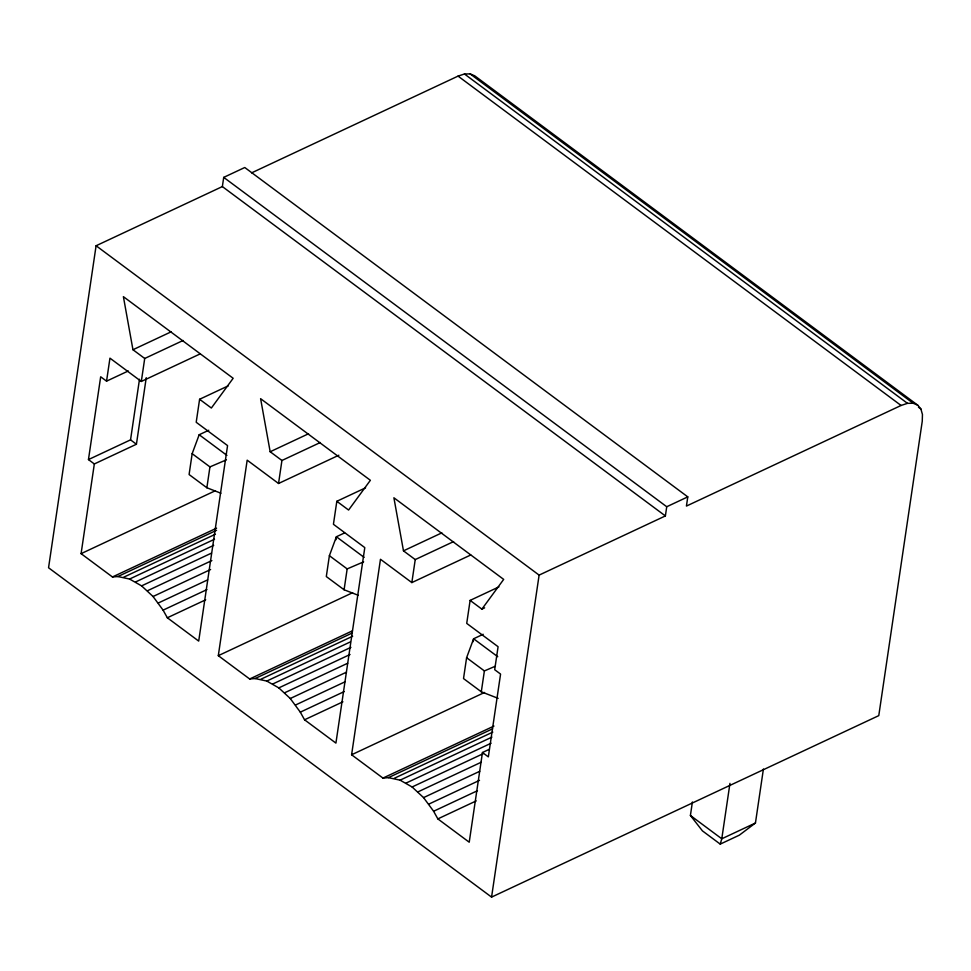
<?xml version="1.0" encoding="UTF-8"?>
<svg xmlns="http://www.w3.org/2000/svg" width="971" height="971" viewBox="0 0 971 971"><rect width="100%" height="100%" fill="white"/><g stroke="black" fill="none" stroke-linecap="round" stroke-linejoin="round"><path stroke-width="1.46" d="M917.741 405.186L913.153 403.244L907.472 403.341L901.076 405.465L686.424 506.073L687.784 496.873L244.765 167.51L223.718 177.377L222.359 186.578L96.093 245.748L48.55 567.756L491.569 897.107L878.779 715.627L922.256 421.232L922.45 414.496L920.909 409.022L917.741 405.186L474.722 75.823L470.146 73.893L464.454 73.99L458.057 76.114L251.61 172.862M146.245 377.695L136.426 444.233L94.333 463.956L88.458 459.586L100.681 376.784L106.555 381.154L128.281 370.971M228.379 385.79L199.601 399.275L196.203 422.276L227.566 445.592L198.703 641.091L167.34 617.774L163.092 610.14L153.054 596.51L141.596 585.877L129.568 579.044L117.892 576.543L112.454 576.968L81.091 553.652L94.333 463.956M106.555 381.154L109.954 358.153L141.317 381.469L200.244 353.857M88.458 459.586L130.539 439.863L139.496 379.236M141.317 381.469L144.715 358.469L183.082 340.493M208.753 430.262L199.176 434.741L192.161 453.675L189.09 474.54L206.872 487.758L220.903 493.219M206.872 487.758L209.942 466.893L226.425 459.829M365.594 487.806L336.828 501.291L333.429 524.291L364.793 547.608L335.917 743.106L304.554 719.79L300.306 712.156L290.268 698.513L278.811 687.893L266.794 681.059L255.106 678.547L249.668 678.984L218.305 655.668L247.18 460.169L278.543 483.485L338.83 455.229M278.543 483.485L281.93 460.485L320.309 442.509M344.596 532.909L336.391 536.757L329.387 555.691L326.305 576.556L344.086 589.773L358.117 595.235M335.966 539.706L336.391 536.757L364.137 557.378M344.086 589.773L347.169 568.909L363.64 561.845M489.25 749.333L482.466 752.513L469.224 842.209L437.848 818.893L433.612 811.258L423.562 797.616L412.105 786.983L400.088 780.162L388.4 777.65L382.962 778.087L351.599 754.77L380.474 559.272L411.838 582.588L470.765 554.975M411.838 582.588L415.236 559.587L453.603 541.6M498.9 586.909L470.122 600.394L466.723 623.394L498.087 646.71L494.688 669.711L500.575 674.08L488.34 756.882L482.466 752.513M483.182 634.281L473.617 638.772L466.602 657.707L463.519 678.571L481.3 691.789L498.135 698.343M473.18 641.71L473.617 638.772L497.735 656.712M481.3 691.789L484.383 670.925L495.368 666.215M491.569 897.107L539.111 575.111L665.378 515.929L666.737 506.741L687.784 496.873M763.412 769.02L755.45 823.007L739.332 835.169L720.239 844.115L702.458 830.897L690.405 815.47L692.408 801.985M729.961 783.354L721.781 838.786L720.239 844.115M470.122 600.394L481.883 609.133L503.682 579.396L393.898 497.783L403.475 550.848L415.236 559.587M199.601 399.275L211.362 408.026L233.161 378.277L123.39 296.665L132.954 349.73L171.321 331.742M336.828 501.291L348.589 510.042L370.376 480.293L260.604 398.68L270.169 451.746L308.547 433.758M81.091 553.652L215.38 490.719M112.454 576.968L216.594 528.163M117.892 576.543L216.557 530.3M123.633 577.235L215.441 534.208M129.568 579.044L214.53 539.233M135.6 581.945L213.705 545.338M141.596 585.877L211.484 553.118M147.446 590.756L211.86 560.57M153.054 596.51L210.61 569.528M158.297 603.003L207.636 579.881M163.092 610.14L206.944 589.591M167.34 617.774L205.706 599.799M403.475 550.848L441.841 532.861M218.305 655.668L352.594 592.723M249.668 678.984L352.449 630.822M255.106 678.547L352.4 632.946M260.847 679.251L352.667 636.223M266.794 681.059L350.385 641.892M272.815 683.96L350.919 647.354M278.811 687.893L350.07 654.49M284.661 692.772L347.703 663.229M290.268 698.513L346.453 672.187M481.883 609.133L484.626 607.846M295.512 705.019L344.851 681.897M300.306 712.156L344.159 691.607M304.554 719.79L342.921 701.815M351.599 754.77L484.529 692.469M382.962 778.087L493.96 726.065M388.4 777.65L492.552 728.845M394.153 778.354L492.807 732.11M400.088 780.162L491.896 737.135M406.109 783.063L491.071 743.24M412.105 786.983L483.364 753.593M417.967 791.875L480.997 762.332M423.562 797.616L479.747 771.29M428.818 804.122L479.516 780.356M433.612 811.258L477.453 790.71M437.848 818.893L476.227 800.905M755.45 823.007L721.781 838.786L690.405 815.47M470.146 73.893L913.153 403.244M918.481 407.213L920.909 409.022M464.454 73.99L907.472 403.341M458.057 76.114L901.076 405.465M223.718 177.377L666.737 506.741M222.359 186.578L665.378 515.929M96.093 245.748L539.111 575.111M132.954 349.73L144.715 358.469M270.169 451.746L281.93 460.485M199.176 434.741L226.923 455.375M192.161 453.675L209.942 466.893M329.387 555.691L347.169 568.909M466.602 657.707L484.383 670.925M130.539 439.863L136.426 444.233"/></g></svg>
